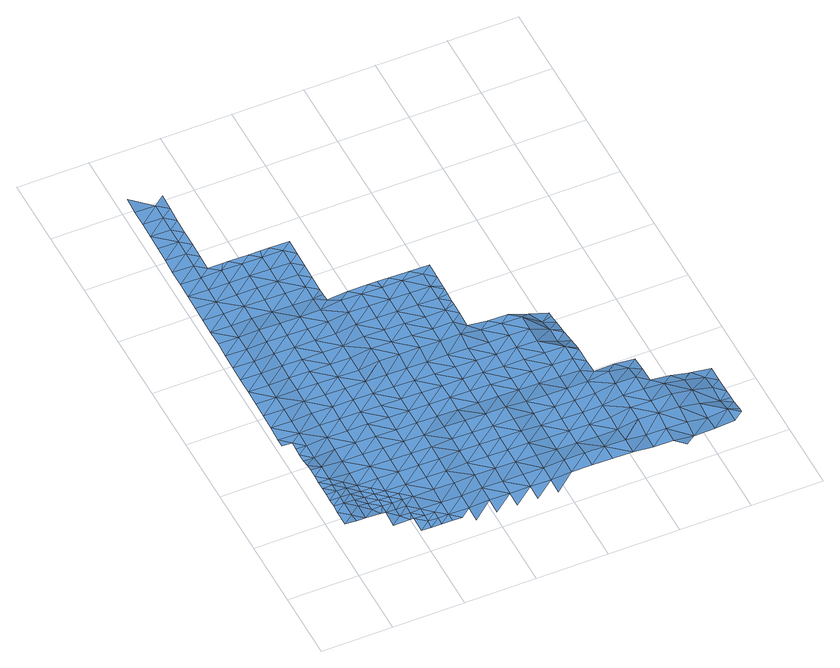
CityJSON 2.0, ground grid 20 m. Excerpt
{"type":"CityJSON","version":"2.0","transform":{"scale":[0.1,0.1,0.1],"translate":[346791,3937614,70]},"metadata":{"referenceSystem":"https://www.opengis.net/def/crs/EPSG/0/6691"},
"CityObjects":{
"waterbody1":{"type":"WaterBody","attributes":{"name":"7","class":"1140","function":"1","WaterBodyRiverFloodingRiskAttribute.description":"4","WaterBodyRiverFloodingRiskAttribute.rankOrg":"4","WaterBodyRiverFloodingRiskAttribute.adminType":"2","WaterBodyRiverFloodingRiskAttribute.scale":"L2"},"geometry":[{"type":"MultiSurface","lod":"1","boundaries":[[[0,1,2]],[[3,2,4]],[[2,1,4]],[[5,6,7]],[[5,3,6]],[[3,4,6]],[[1,8,4]],[[9,10,11]],[[6,12,7]],[[12,13,14]],[[14,7,12]],[[15,16,17]],[[8,18,4]],[[19,20,11]],[[10,19,11]],[[12,21,13]],[[17,22,8]],[[23,13,21]],[[10,23,21]],[[17,16,22]],[[22,18,8]],[[21,19,10]],[[24,25,20]],[[6,4,26]],[[6,27,12]],[[19,28,20]],[[16,29,22]],[[4,18,26]],[[12,30,21]],[[31,32,33]],[[29,34,22]],[[24,20,28]],[[6,26,27]],[[21,30,19]],[[32,35,29]],[[22,36,18]],[[37,38,39]],[[37,25,38]],[[32,31,35]],[[35,34,29]],[[38,25,24]],[[12,27,30]],[[40,41,42]],[[39,43,44]],[[31,45,35]],[[26,18,36]],[[46,47,41]],[[22,34,36]],[[48,19,30]],[[28,19,49]],[[39,38,50]],[[44,51,52]],[[41,40,46]],[[45,53,35]],[[46,54,47]],[[49,19,48]],[[49,55,28]],[[54,45,56]],[[43,39,50]],[[35,57,34]],[[56,47,54]],[[26,36,58]],[[27,26,59]],[[60,61,52]],[[24,28,55]],[[40,62,46]],[[53,57,35]],[[30,27,59]],[[54,53,45]],[[38,24,55]],[[26,58,59]],[[63,48,30]],[[51,60,52]],[[44,43,51]],[[64,65,61]],[[38,66,50]],[[62,67,46]],[[36,34,57]],[[46,67,54]],[[68,63,30]],[[69,70,71]],[[72,71,70]],[[60,64,61]],[[30,59,68]],[[62,72,70]],[[48,73,49]],[[38,55,74]],[[50,75,43]],[[76,53,54]],[[70,67,62]],[[66,75,50]],[[67,76,54]],[[49,73,55]],[[36,57,77]],[[78,65,64]],[[58,36,79]],[[38,74,66]],[[58,80,59]],[[69,81,70]],[[43,82,51]],[[79,36,77]],[[73,48,63]],[[75,82,43]],[[53,83,57]],[[59,84,68]],[[85,86,87]],[[81,88,70]],[[51,89,60]],[[78,64,90]],[[87,78,91]],[[92,77,57]],[[58,79,80]],[[70,93,67]],[[94,63,68]],[[53,76,95]],[[85,96,86]],[[55,73,97]],[[74,55,98]],[[78,90,91]],[[74,99,66]],[[83,92,57]],[[60,100,64]],[[84,59,80]],[[53,95,83]],[[98,55,97]],[[101,79,77]],[[102,73,63]],[[89,100,60]],[[85,87,91]],[[51,82,89]],[[93,70,88]],[[66,103,75]],[[94,68,84]],[[76,67,104]],[[105,97,73]],[[74,98,99]],[[75,106,82]],[[101,77,92]],[[90,64,107]],[[80,79,101]],[[90,108,91]],[[67,93,104]],[[96,85,109]],[[102,63,94]],[[110,96,111]],[[112,113,88]],[[95,76,114]],[[107,64,100]],[[101,115,80]],[[66,99,103]],[[111,96,109]],[[91,108,85]],[[114,76,104]],[[84,80,115]],[[116,94,84]],[[117,110,118]],[[88,119,93]],[[106,120,82]],[[83,95,121]],[[73,102,105]],[[98,122,99]],[[75,103,106]],[[118,123,117]],[[98,97,122]],[[90,107,108]],[[121,95,114]],[[89,82,120]],[[110,111,118]],[[121,124,83]],[[89,125,100]],[[85,126,109]],[[122,97,105]],[[127,117,123]],[[128,102,94]],[[120,125,89]],[[92,83,124]],[[92,129,101]],[[99,130,103]],[[84,115,116]],[[131,126,85]],[[122,130,99]],[[131,85,108]],[[88,113,119]],[[132,133,134]],[[104,135,114]],[[136,128,94]],[[109,137,111]],[[132,127,133]],[[104,93,135]],[[138,105,102]],[[111,139,118]],[[103,140,106]],[[94,116,136]],[[126,137,109]],[[133,127,123]],[[107,141,108]],[[135,93,119]],[[129,92,124]],[[107,100,141]],[[142,123,118]],[[134,143,144]],[[135,145,114]],[[114,146,121]],[[141,100,125]],[[115,101,147]],[[148,120,106]],[[111,137,139]],[[103,130,140]],[[149,143,134]],[[140,150,106]],[[145,146,114]],[[146,124,121]],[[108,151,131]],[[118,139,142]],[[152,136,116]],[[138,102,128]],[[122,105,138]],[[113,153,154]],[[101,129,147]],[[134,133,149]],[[155,133,123]],[[150,148,106]],[[144,156,157]],[[142,155,123]],[[116,115,152]],[[119,113,154]],[[122,158,130]],[[120,159,125]],[[108,141,160]],[[131,161,126]],[[162,128,136]],[[115,147,152]],[[148,159,120]],[[146,163,124]],[[155,164,133]],[[151,108,160]],[[151,161,131]],[[122,138,165]],[[139,137,166]],[[130,167,140]],[[168,145,135]],[[169,137,126]],[[170,157,156]],[[129,124,163]],[[149,133,164]],[[144,143,156]],[[171,147,129]],[[119,154,172]],[[135,119,168]],[[173,166,137]],[[174,143,149]],[[141,125,159]],[[122,165,158]],[[136,152,162]],[[161,169,126]],[[141,175,160]],[[169,173,137]],[[119,172,168]],[[149,164,174]],[[176,129,163]],[[177,178,154]],[[167,130,158]],[[150,140,167]],[[168,179,145]],[[180,128,162]],[[145,181,146]],[[182,156,143]],[[147,183,152]],[[174,182,143]],[[184,148,150]],[[138,128,185]],[[167,186,150]],[[141,159,187]],[[154,178,172]],[[160,188,151]],[[189,163,146]],[[129,176,171]],[[184,159,148]],[[128,180,185]],[[165,138,190]],[[141,187,175]],[[165,191,158]],[[151,188,161]],[[192,156,182]],[[145,179,181]],[[190,138,185]],[[178,193,172]],[[147,171,183]],[[172,194,168]],[[184,150,186]],[[188,160,175]],[[158,191,167]],[[162,152,195]],[[196,173,169]],[[197,187,159]],[[193,194,172]],[[198,169,161]],[[189,146,181]],[[184,199,159]],[[195,152,183]],[[188,200,161]],[[201,179,168]],[[202,185,180]],[[176,163,203]],[[165,190,191]],[[176,204,171]],[[200,198,161]],[[180,162,205]],[[194,201,168]],[[167,206,186]],[[203,163,189]],[[203,204,176]],[[187,207,175]],[[198,196,169]],[[205,162,195]],[[208,209,178]],[[179,210,181]],[[207,188,175]],[[211,167,191]],[[171,212,183]],[[213,184,186]],[[159,199,197]],[[201,210,179]],[[214,193,178]],[[206,167,211]],[[206,213,186]],[[213,199,184]],[[180,205,202]],[[207,187,197]],[[190,215,191]],[[190,185,215]],[[198,216,196]],[[210,217,181]],[[207,218,188]],[[193,214,194]],[[212,219,183]],[[188,220,200]],[[215,185,202]],[[171,204,212]],[[199,221,197]],[[195,219,205]],[[189,181,217]],[[189,222,203]],[[191,223,211]],[[218,220,188]],[[195,183,219]],[[214,178,209]],[[224,198,200]],[[213,225,199]],[[217,222,189]],[[226,201,194]],[[221,227,197]],[[203,222,204]],[[214,228,194]],[[197,229,207]],[[199,225,221]],[[223,191,215]],[[211,230,206]],[[220,224,200]],[[205,231,202]],[[216,198,232]],[[229,197,227]],[[233,234,209]],[[229,235,207]],[[204,236,212]],[[201,237,210]],[[207,235,218]],[[222,236,204]],[[230,211,223]],[[205,219,238]],[[198,224,232]],[[202,239,215]],[[230,240,206]],[[194,228,226]],[[231,205,238]],[[241,220,218]],[[242,221,225]],[[243,225,213]],[[241,218,235]],[[237,201,226]],[[213,206,244]],[[217,210,237]],[[245,224,220]],[[223,215,239]],[[214,209,246]],[[224,247,232]],[[214,248,228]],[[202,231,239]],[[212,236,249]],[[219,212,250]],[[206,240,244]],[[246,209,234]],[[239,251,223]],[[246,248,214]],[[243,242,225]],[[252,253,217]],[[220,241,245]],[[228,248,226]],[[238,219,250]],[[252,217,237]],[[254,236,222]],[[251,255,223]],[[212,249,250]],[[222,217,253]],[[256,240,230]],[[213,244,243]],[[230,223,255]],[[224,245,247]],[[231,238,257]],[[238,250,257]],[[257,258,231]],[[240,259,244]],[[254,222,253]],[[254,260,236]],[[261,252,237]],[[256,230,255]],[[226,248,262]],[[256,259,240]],[[237,226,263]],[[264,242,243]],[[239,265,251]],[[249,236,260]],[[244,259,243]],[[239,231,265]],[[266,248,246]],[[226,262,263]],[[265,231,258]],[[246,234,267]],[[268,257,250]],[[251,269,255]],[[250,249,270]],[[267,234,271]],[[272,264,243]],[[261,237,263]],[[253,252,261]],[[270,268,250]],[[268,258,257]],[[249,260,270]],[[248,273,262]],[[261,274,253]],[[253,275,254]],[[255,276,256]],[[251,265,269]],[[266,273,248]],[[243,259,272]],[[246,267,266]],[[254,275,260]],[[277,265,258]],[[276,255,269]],[[276,278,256]],[[263,262,273]],[[279,264,272]],[[256,280,259]],[[281,270,260]],[[253,274,275]],[[278,280,256]],[[273,282,263]],[[258,268,283]],[[259,284,272]],[[267,285,266]],[[277,258,283]],[[267,271,285]],[[261,263,286]],[[279,272,287]],[[260,275,281]],[[270,288,268]],[[285,271,289]],[[269,265,290]],[[284,287,272]],[[286,263,282]],[[274,261,286]],[[291,275,274]],[[266,292,273]],[[268,288,283]],[[265,277,290]],[[276,293,278]],[[270,281,294]],[[259,280,284]],[[276,269,293]],[[295,292,266]],[[295,266,285]],[[296,282,273]],[[297,274,286]],[[293,269,290]],[[270,294,288]],[[275,298,281]],[[299,280,278]],[[300,285,289]],[[293,301,278]],[[302,290,277]],[[292,296,273]],[[277,283,303]],[[274,297,291]],[[301,299,278]],[[282,304,286]],[[280,299,284]],[[283,288,303]],[[305,293,290]],[[302,305,290]],[[287,284,306]],[[294,281,298]],[[307,297,286]],[[300,308,285]],[[275,291,298]],[[309,277,303]],[[302,277,309]],[[308,310,285]],[[311,306,284]],[[310,292,295]],[[304,282,296]],[[304,307,286]],[[297,307,291]],[[295,285,310]],[[312,294,298]],[[313,293,305]],[[314,303,288]],[[301,293,315]],[[288,294,316]],[[293,313,315]],[[284,299,311]],[[316,294,312]],[[301,317,299]],[[318,317,301]],[[310,319,292]],[[318,301,315]],[[292,320,296]],[[307,321,291]],[[291,322,298]],[[302,309,323]],[[319,320,292]],[[317,324,299]],[[325,308,300]],[[322,312,298]],[[309,303,314]],[[299,326,311]],[[288,316,314]],[[296,327,304]],[[326,299,324]],[[322,291,321]],[[306,311,328]],[[326,328,311]],[[308,329,310]],[[312,330,316]],[[331,309,314]],[[304,332,307]],[[323,309,331]],[[325,300,333]],[[325,329,308]],[[327,296,320]],[[334,319,310]],[[335,321,307]],[[336,314,316]],[[312,322,330]],[[332,335,307]],[[319,334,320]],[[336,331,314]],[[304,327,332]],[[337,316,330]],[[321,338,322]],[[323,331,339]],[[310,329,334]],[[316,337,336]],[[340,320,334]],[[331,341,339]],[[325,333,342]],[[321,335,338]],[[325,343,329]],[[327,320,344]],[[341,331,336]],[[330,322,345]],[[342,333,346]],[[342,343,325]],[[332,347,335]],[[344,320,340]],[[332,327,344]],[[329,343,334]],[[337,330,345]],[[322,338,345]],[[348,336,337]],[[341,349,339]],[[335,350,338]],[[332,351,347]],[[334,352,340]],[[350,335,347]],[[348,341,336]],[[351,332,344]],[[353,337,345]],[[350,354,338]],[[355,344,340]],[[345,338,354]],[[334,343,352]],[[337,353,348]],[[342,346,356]],[[357,343,342]],[[346,358,356]],[[359,345,354]],[[345,360,353]],[[361,340,352]],[[360,345,359]],[[362,341,348]],[[349,341,362]],[[347,351,363]],[[360,364,353]],[[355,340,361]],[[357,342,356]],[[353,364,348]],[[365,352,343]],[[351,344,366]],[[362,367,349]],[[368,369,348]],[[368,348,364]],[[344,355,366]],[[343,357,370]],[[363,351,366]],[[362,348,369]],[[365,343,370]],[[369,371,362]],[[372,357,356]],[[355,361,373]],[[361,352,374]],[[373,375,355]],[[362,371,367]],[[372,370,357]],[[374,352,365]],[[376,363,366]],[[366,355,375]],[[373,361,374]],[[375,376,366]],[[372,356,377]],[[378,365,370]],[[379,378,370]],[[380,373,374]],[[379,370,372]],[[365,378,374]],[[381,372,377]],[[381,379,372]],[[382,374,378]],[[380,374,382]],[[381,377,383]],[[384,378,379]],[[381,384,379]],[[382,385,380]],[[386,382,378]],[[387,381,383]],[[388,378,384]],[[386,389,382]],[[385,382,389]],[[390,381,387]],[[386,378,388]],[[391,381,390]],[[384,381,391]],[[392,388,384]],[[393,384,391]],[[384,393,392]],[[394,388,392]],[[386,388,394]],[[389,386,395]],[[394,395,386]]]}]},
"waterbody2":{"type":"WaterBody","attributes":{"name":"7","class":"1140","function":"1","WaterBodyRiverFloodingRiskAttribute.description":"4","WaterBodyRiverFloodingRiskAttribute.rankOrg":"3","WaterBodyRiverFloodingRiskAttribute.adminType":"2","WaterBodyRiverFloodingRiskAttribute.scale":"L2"},"geometry":[{"type":"MultiSurface","lod":"1","boundaries":[[[396,397,398]],[[397,17,398]],[[17,1,398]],[[17,397,15]],[[399,398,0]],[[399,396,398]],[[17,8,1]],[[1,0,398]]]}]},
"waterbody3":{"type":"WaterBody","attributes":{"name":"7","class":"1140","function":"1","WaterBodyRiverFloodingRiskAttribute.description":"4","WaterBodyRiverFloodingRiskAttribute.rankOrg":"2","WaterBodyRiverFloodingRiskAttribute.adminType":"2","WaterBodyRiverFloodingRiskAttribute.scale":"L2"},"geometry":[{"type":"MultiSurface","lod":"1","boundaries":[[[400,15,401]],[[400,401,402]],[[403,404,405]],[[397,401,15]],[[397,406,401]],[[406,397,396]],[[407,404,403]],[[403,405,408]],[[402,409,410]],[[407,402,404]],[[402,410,404]],[[410,405,404]],[[33,407,403]],[[409,411,412]],[[413,409,412]],[[413,410,409]],[[406,411,401]],[[411,409,401]],[[401,409,402]]]}]},
"waterbody4":{"type":"WaterBody","attributes":{"name":"7","class":"1140","function":"1","WaterBodyRiverFloodingRiskAttribute.description":"4","WaterBodyRiverFloodingRiskAttribute.rankOrg":"3","WaterBodyRiverFloodingRiskAttribute.adminType":"2","WaterBodyRiverFloodingRiskAttribute.scale":"L2"},"geometry":[{"type":"MultiSurface","lod":"1","boundaries":[[[407,414,400]],[[32,414,33]],[[32,16,414]],[[32,29,16]],[[16,15,414]],[[33,414,407]],[[400,414,15]],[[400,402,407]]]}]},
"waterbody5":{"type":"WaterBody","attributes":{"name":"7","class":"1140","function":"1","WaterBodyRiverFloodingRiskAttribute.description":"4","WaterBodyRiverFloodingRiskAttribute.rankOrg":"2","WaterBodyRiverFloodingRiskAttribute.adminType":"2","WaterBodyRiverFloodingRiskAttribute.scale":"L2"},"geometry":[{"type":"MultiSurface","lod":"1","boundaries":[[[47,415,416]],[[416,417,41]],[[416,418,417]],[[418,416,408]],[[47,416,41]],[[415,408,416]],[[41,417,42]]]}]},
"waterbody6":{"type":"WaterBody","attributes":{"name":"7","class":"1140","function":"1","WaterBodyRiverFloodingRiskAttribute.description":"4","WaterBodyRiverFloodingRiskAttribute.rankOrg":"3","WaterBodyRiverFloodingRiskAttribute.adminType":"2","WaterBodyRiverFloodingRiskAttribute.scale":"L2"},"geometry":[{"type":"MultiSurface","lod":"1","boundaries":[[[415,56,419]],[[47,56,415]],[[415,419,408]],[[419,33,403]],[[56,31,419]],[[419,403,408]],[[31,33,419]],[[45,31,56]]]}]},
"waterbody7":{"type":"WaterBody","attributes":{"name":"7","class":"1140","function":"1","WaterBodyRiverFloodingRiskAttribute.description":"4","WaterBodyRiverFloodingRiskAttribute.rankOrg":"3","WaterBodyRiverFloodingRiskAttribute.adminType":"2","WaterBodyRiverFloodingRiskAttribute.scale":"L2"},"geometry":[{"type":"MultiSurface","lod":"1","boundaries":[[[40,42,420]],[[420,42,421]],[[40,420,62]],[[72,62,420]],[[72,422,71]],[[72,420,422]],[[421,422,420]]]}]}
},
"vertices":[
[26,273,52],[54,273,52],[26,296,52],[27,319,52],[55,296,52],[27,343,52],[56,342,52],[28,366,47],[83,272,50],[1,459,42],[29,458,42],[1,482,42],[56,388,42],[28,412,42],[28,389,42],[82,226,50],[110,226,48],[82,249,50],[111,295,48],[58,481,42],[2,528,42],[57,434,42],[111,249,48],[29,435,42],[60,573,42],[3,574,42],[112,341,48],[113,387,47],[59,527,42],[139,225,48],[114,433,47],[166,178,48],[138,202,48],[138,179,48],[167,248,48],[166,201,48],[168,294,48],[4,620,42],[60,619,42],[5,667,42],[221,85,44],[193,108,44],[193,85,44],[62,712,42],[5,713,42],[194,178,48],[222,108,44],[194,132,46],[115,480,47],[115,526,47],[61,666,42],[63,758,42],[6,759,42],[223,200,48],[222,154,48],[116,572,47],[194,155,48],[224,247,48],[169,340,48],[170,386,47],[64,804,42],[7,805,42],[249,84,44],[171,479,47],[64,850,42],[8,851,42],[118,665,45],[278,107,44],[170,433,47],[277,38,44],[277,61,44],[249,38,44],[249,61,44],[172,525,47],[117,618,45],[119,711,45],[279,153,48],[225,293,48],[8,898,40],[226,339,48],[226,385,47],[305,37,44],[119,757,45],[281,246,48],[227,432,47],[67,989,40],[10,990,40],[9,944,40],[334,60,44],[120,803,45],[65,897,40],[66,943,40],[281,292,48],[335,106,44],[228,478,47],[280,199,48],[11,1036,40],[173,571,47],[174,617,45],[174,664,45],[121,849,45],[282,338,48],[229,524,47],[175,710,45],[336,152,48],[229,570,47],[176,756,45],[122,896,42],[123,942,42],[67,1035,40],[12,1082,40],[68,1082,40],[333,14,44],[391,59,49],[336,199,48],[283,384,47],[284,431,47],[12,1129,40],[69,1128,40],[391,105,49],[177,802,45],[337,245,48],[230,616,45],[70,1174,40],[338,291,48],[178,848,45],[124,1034,42],[13,1175,40],[285,523,47],[339,337,48],[231,663,45],[123,988,42],[14,1221,40],[71,1220,40],[15,1267,40],[392,151,52],[285,477,47],[125,1081,42],[286,569,47],[97,1104,41],[232,709,45],[178,895,42],[98,1150,40],[72,1313,40],[16,1314,40],[393,198,52],[394,244,52],[340,383,47],[233,801,45],[71,1266,40],[233,755,45],[180,987,42],[340,430,47],[390,13,49],[447,58,49],[99,1197,40],[73,1359,40],[16,1360,40],[288,662,45],[234,847,45],[179,941,42],[181,1033,42],[341,476,47],[395,290,52],[99,1243,40],[287,615,45],[138,1103,42],[288,708,45],[449,150,52],[182,1080,42],[17,1406,44],[396,382,47],[448,104,49],[154,1103,42],[100,1289,40],[236,940,42],[395,336,52],[447,12,49],[504,57,49],[450,197,52],[342,522,47],[450,243,52],[101,1335,40],[397,429,47],[290,800,45],[343,568,47],[289,754,45],[235,894,42],[237,986,42],[451,289,52],[344,614,55],[344,661,55],[102,1381,42],[505,103,49],[506,149,52],[398,475,47],[210,1102,42],[292,893,42],[238,1079,42],[291,847,45],[237,1032,42],[506,196,52],[399,567,47],[452,335,52],[453,381,47],[399,521,47],[346,753,55],[292,939,42],[503,11,49],[561,56,49],[507,242,52],[345,707,55],[454,428,47],[347,799,55],[561,102,49],[400,613,55],[243,1102,42],[508,288,52],[293,985,42],[454,474,47],[294,1031,42],[320,869,48],[509,334,52],[401,660,55],[295,1078,42],[348,846,55],[563,195,52],[320,894,45],[562,148,52],[320,915,42],[402,706,55],[456,566,47],[267,1101,42],[560,10,49],[617,55,55],[321,962,42],[510,380,47],[564,241,52],[455,520,47],[457,613,55],[403,752,55],[322,1008,42],[376,868,55],[404,845,55],[403,798,55],[323,1054,42],[618,101,55],[324,1100,42],[619,147,48],[510,427,47],[511,473,47],[458,659,55],[565,287,52],[565,333,52],[566,379,47],[458,705,55],[459,751,55],[512,519,47],[513,565,47],[460,797,55],[567,426,47],[621,286,48],[620,194,48],[620,240,48],[433,867,55],[513,612,55],[675,146,48],[675,100,55],[569,518,47],[514,658,55],[568,472,47],[674,54,55],[461,844,55],[676,193,48],[622,332,48],[623,379,45],[515,704,55],[570,611,55],[516,750,55],[458,867,55],[517,796,55],[624,425,45],[677,239,48],[569,564,47],[517,843,55],[731,99,55],[678,285,48],[490,866,55],[625,517,45],[731,53,55],[571,657,55],[679,378,45],[733,192,48],[572,703,55],[624,471,45],[732,145,48],[734,238,48],[679,331,48],[680,424,45],[573,795,55],[787,52,55],[572,749,55],[599,633,52],[626,563,45],[734,284,48],[600,679,55],[546,865,55],[735,330,48],[788,98,55],[627,610,45],[789,145,48],[574,842,55],[681,470,45],[600,711,55],[683,562,45],[600,726,55],[682,516,45],[601,772,55],[601,752,55],[790,191,48],[790,237,48],[736,377,45],[737,423,45],[655,632,45],[601,782,55],[845,97,48],[602,818,55],[791,283,48],[603,864,55],[845,144,61],[738,469,45],[683,609,45],[792,329,48],[844,51,48],[846,190,61],[793,376,45],[739,561,45],[738,515,45],[794,422,45],[712,631,45],[847,236,61],[740,608,45],[901,96,48],[902,143,61],[848,282,61],[794,468,45],[900,50,48],[821,352,51],[796,560,19],[769,630,23],[821,398,45],[849,328,61],[903,189,61],[795,514,19],[822,444,45],[904,281,61],[957,49,40],[958,95,48],[928,27,44],[822,449,44],[823,491,32],[904,235,61],[797,607,2],[877,351,55],[824,537,19],[959,188,61],[905,327,49],[825,629,2],[824,547,17],[825,583,10],[959,142,58],[825,612,5],[1015,94,38],[932,258,59],[960,234,57],[933,304,55],[934,350,49],[1014,48,44],[1016,187,52],[1015,141,46],[989,257,51],[1071,93,46],[1017,233,45],[1070,47,48],[1072,140,31],[1040,256,38],[1074,232,29],[1099,70,47],[1073,186,36],[1046,256,37],[1099,83,45],[1100,116,38],[1101,162,34],[1100,136,36],[1101,208,32],[1102,255,29],
[25,227,52],[54,226,52],[54,250,52],[26,250,52],
[82,203,50],[53,203,52],[81,180,50],[137,156,48],[109,156,48],[123,133,48],[25,204,52],[109,179,48],[137,133,47],[52,157,52],[80,134,50],[24,181,52],[24,135,52],[55,134,51],
[110,202,48],
[165,132,46],[165,109,44],[183,86,44],[136,86,44],
[166,155,48],
[221,62,44],[192,39,44],[220,39,44]
]}
